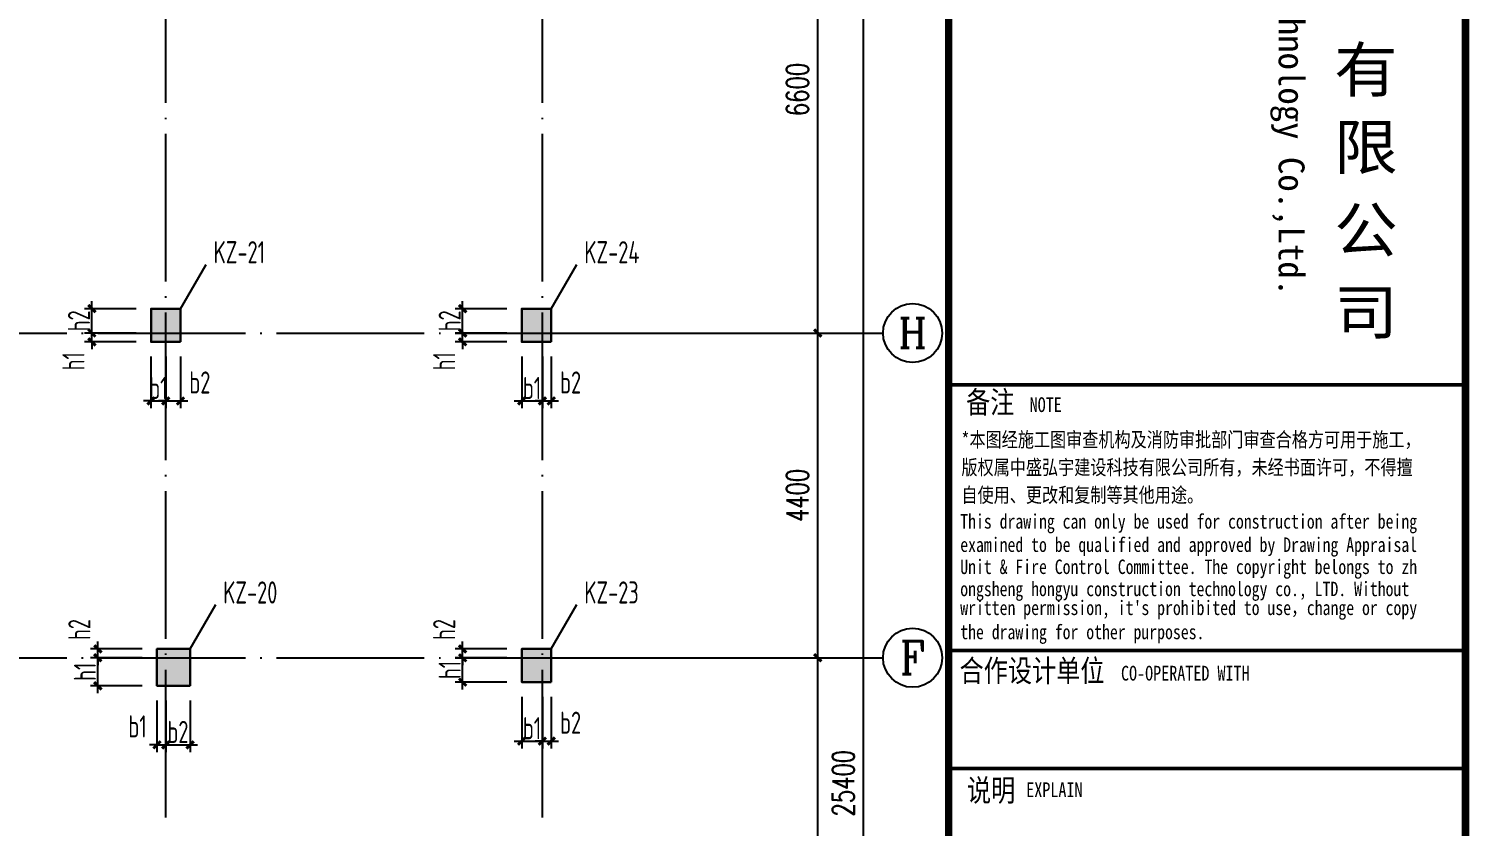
# Model space of a CAD drawing. Extents: x 1051052 to 1482120, y -981644 to -673261.
# Drawn here: x 1205652 to 1225157, y -849011 to -838207 of the extents above; entities that cross this region are included whole.
import ezdxf
from ezdxf.enums import TextEntityAlignment as Align

# ---------------------------------------------------------------- set-up
doc = ezdxf.new("R2010")
doc.units = 0
doc.header["$LTSCALE"] = 1000
doc.header["$MEASUREMENT"] = 0
doc.linetypes.add('DOTE', pattern=[2.42, 2, -0.2, 0.02, -0.2])
for name, color, linetype in [('AXIS', 3, 'Continuous'), ('AXIS_TEXT', 7, 'Continuous'), ('DOTE', 1, 'DOTE'), ('TK', 142, 'Continuous'), ('填充', 8, 'Continuous')]:
    doc.layers.add(name, color=color, linetype=linetype)
for name, color, linetype, lineweight in [('COLU', 2, 'Continuous', 30), ('COLU-DIM', 3, 'Continuous', 25), ('COLU-TEXT', 2, 'Continuous', 25)]:
    doc.layers.add(name, color=color, linetype=linetype, lineweight=lineweight)
doc.layers.add('COLU-HATCH', color=7, linetype='Continuous', lineweight=25, true_color=0x5b5b5b)
doc.styles.add('_TCH_AXIS', font='COMPLEX', dxfattribs={"bigfont": 'GBCBIG'})
doc.styles.add('_TCH_DIM_T3', font='SIMPLEX', dxfattribs={"width": 0.705882, "bigfont": 'GBCBIG'})
doc.styles.add('COMPLEX', font='COMPLEX')
doc.styles.add('FromPkpm', font='Pkpmeng', dxfattribs={"width": 0.7, "bigfont": 'hztxt'})
doc.styles.add('HYZT1', font='', dxfattribs={"width": 0.8})
doc.styles.add('HYZT2', font='simhei_0.ttf', dxfattribs={"width": 0.8})
doc.styles.get('HYZT1').set_extended_font_data('SimSun')
doc.dimstyles.new('_TCH_ARCH&&100', dxfattribs={"dimtxt": 297.5, "dimasz": 100, "dimexe": 250, "dimexo": 300, "dimgap": 126.25, "dimtad": 1, "dimdec": 0, "dimzin": 0, "dimdsep": 46, "dimtxsty": '_TCH_DIM_T3', "dimblk": 'ARCHTICK', "dimcen": 0.09, "dimclrt": 7, "dimazin": 2, "dimtfac": 1, "dimtdec": 0, "dimtix": 1, "dimtmove": 2, "dimatfit": 3, "dimfxl": 0, "dimtolj": 1, "dimtzin": 0, "dimarcsym": 0})
doc.dimstyles.new('Pkpm_1', dxfattribs={"dimtxt": 250, "dimasz": 100, "dimexe": 250, "dimexo": 0.0625, "dimgap": 25, "dimtad": 1, "dimdec": 0, "dimrnd": 0.5, "dimzin": 0, "dimdsep": 46, "dimtxsty": 'FromPkpm', "dimblk1": 'ARCHTICK', "dimblk2": 'ARCHTICK', "dimsah": 1, "dimcen": 0.09, "dimadec": 0, "dimazin": 0, "dimtfac": 1, "dimtdec": 0, "dimtix": 1, "dimtmove": 2, "dimatfit": 1, "dimfxl": 0, "dimtolj": 1, "dimtzin": 0, "dimarcsym": 0})

# ---------------------------------------------------------------- blocks, each defined once
blk = doc.blocks.new('_ArchTick')
at = {"color": 0, "linetype": 'ByBlock', "const_width": 0.4}
blk.add_lwpolyline([(-0.5, -0.5), (0.5, 0.5)], dxfattribs=at)
blk = doc.blocks.new('*D35')
at = {"layer": 'COLU-DIM', "color": 0, "lineweight": -2, "transparency": 16777216}
for p, q in [((1206587, -847209), (1206587, -846629)), ((1207187, -846729), (1206487, -846729)), ((1207187, -847109), (1206487, -847109))]:
    blk.add_line(p, q, dxfattribs=at)
at = {"layer": 'Defpoints', "color": 0, "transparency": 16777216}
for p in [(1206587, -846729), (1207387, -846729), (1207387, -847109)]:
    blk.add_point(p, dxfattribs=at)
at = {"layer": 'COLU-DIM', "color": 0, "lineweight": -2, "transparency": 16777216, "xscale": 100, "yscale": 100, "zscale": 100}
for p, rotation in [((1206587, -846729), 90), ((1206587, -847109), 270)]:
    blk.add_blockref('_ArchTick', p, dxfattribs=dict(at, rotation=rotation))
at = {"layer": 'COLU-DIM', "color": 0, "transparency": 16777216, "insert": (1206412, -846919), "char_height": 300, "attachment_point": 5, "rotation": 90, "style": 'FromPkpm'}
blk.add_mtext('\\A1;h1', dxfattribs=at)
blk = doc.blocks.new('*D36')
at = {"layer": 'COLU-DIM', "color": 0, "lineweight": -2, "transparency": 16777216}
for p, q in [((1206587, -846609), (1206587, -846509)), ((1207187, -846609), (1206487, -846609)), ((1206587, -846729), (1206587, -846609)), ((1207187, -846729), (1206487, -846729)), ((1206587, -846729), (1206587, -846829))]:
    blk.add_line(p, q, dxfattribs=at)
at = {"layer": 'Defpoints', "color": 0, "transparency": 16777216}
for p in [(1206587, -846609), (1207387, -846609), (1207387, -846729)]:
    blk.add_point(p, dxfattribs=at)
at = {"layer": 'COLU-DIM', "color": 0, "lineweight": -2, "transparency": 16777216, "xscale": 100, "yscale": 100, "zscale": 100}
for p, rotation in [((1206587, -846609), 270), ((1206587, -846729), 90)]:
    blk.add_blockref('_ArchTick', p, dxfattribs=dict(at, rotation=rotation))
at = {"layer": 'COLU-DIM', "color": 0, "transparency": 16777216, "insert": (1206337, -846347), "char_height": 300, "attachment_point": 5, "rotation": 90, "style": 'FromPkpm'}
blk.add_mtext('\\A1;h2', dxfattribs=at)
blk = doc.blocks.new('*D37')
at = {"layer": 'COLU-DIM', "color": 0, "lineweight": -2, "transparency": 16777216}
for p, q in [((1207387, -847309), (1207387, -848009)), ((1207507, -847309), (1207507, -848009)), ((1207387, -847909), (1207287, -847909)), ((1207387, -847909), (1207507, -847909)), ((1207507, -847909), (1207607, -847909))]:
    blk.add_line(p, q, dxfattribs=at)
at = {"layer": 'Defpoints', "color": 0, "transparency": 16777216}
for p in [(1207387, -847109), (1207507, -847109), (1207507, -847909)]:
    blk.add_point(p, dxfattribs=at)
at = {"layer": 'COLU-DIM', "color": 0, "lineweight": -2, "transparency": 16777216, "xscale": 100, "yscale": 100, "zscale": 100}
blk.add_blockref('_ArchTick', (1207387, -847909), dxfattribs=at)
at = {"layer": 'COLU-DIM', "color": 0, "lineweight": -2, "transparency": 16777216, "xscale": 100, "yscale": 100, "zscale": 100, "rotation": 180}
blk.add_blockref('_ArchTick', (1207507, -847909), dxfattribs=at)
at = {"layer": 'COLU-DIM', "color": 0, "transparency": 16777216, "insert": (1207125, -847659), "char_height": 300, "attachment_point": 5, "style": 'FromPkpm'}
blk.add_mtext('\\A1;b1', dxfattribs=at)
blk = doc.blocks.new('*D38')
at = {"layer": 'COLU-DIM', "color": 0, "lineweight": -2, "transparency": 16777216}
for p, q in [((1207507, -847309), (1207507, -848009)), ((1207837, -847309), (1207837, -848009)), ((1207407, -847909), (1207937, -847909))]:
    blk.add_line(p, q, dxfattribs=at)
at = {"layer": 'Defpoints', "color": 0, "transparency": 16777216}
for p in [(1207507, -847109), (1207837, -847109), (1207837, -847909)]:
    blk.add_point(p, dxfattribs=at)
at = {"layer": 'COLU-DIM', "color": 0, "lineweight": -2, "transparency": 16777216, "xscale": 100, "yscale": 100, "zscale": 100, "rotation": 180}
blk.add_blockref('_ArchTick', (1207507, -847909), dxfattribs=at)
at = {"layer": 'COLU-DIM', "color": 0, "lineweight": -2, "transparency": 16777216, "xscale": 100, "yscale": 100, "zscale": 100}
blk.add_blockref('_ArchTick', (1207837, -847909), dxfattribs=at)
at = {"layer": 'COLU-DIM', "color": 0, "transparency": 16777216, "insert": (1207672, -847734), "char_height": 300, "attachment_point": 5, "style": 'FromPkpm'}
blk.add_mtext('\\A1;b2', dxfattribs=at)
blk = doc.blocks.new('*D39')
at = {"layer": 'COLU-DIM', "color": 0, "lineweight": -2, "transparency": 16777216}
for p, q in [((1207107, -842329), (1206407, -842329)), ((1206507, -842329), (1206507, -842229)), ((1206507, -842449), (1206507, -842329)), ((1207107, -842449), (1206407, -842449)), ((1206507, -842449), (1206507, -842549))]:
    blk.add_line(p, q, dxfattribs=at)
at = {"layer": 'Defpoints', "color": 0, "transparency": 16777216}
for p in [(1206507, -842329), (1207307, -842329), (1207307, -842449)]:
    blk.add_point(p, dxfattribs=at)
at = {"layer": 'COLU-DIM', "color": 0, "lineweight": -2, "transparency": 16777216, "xscale": 100, "yscale": 100, "zscale": 100}
for p, rotation in [((1206507, -842329), 270), ((1206507, -842449), 90)]:
    blk.add_blockref('_ArchTick', p, dxfattribs=dict(at, rotation=rotation))
at = {"layer": 'COLU-DIM', "color": 0, "transparency": 16777216, "insert": (1206257, -842711), "char_height": 300, "attachment_point": 5, "rotation": 90, "style": 'FromPkpm'}
blk.add_mtext('\\A1;h1', dxfattribs=at)
blk = doc.blocks.new('*D40')
at = {"layer": 'COLU-DIM', "color": 0, "lineweight": -2, "transparency": 16777216}
for p, q in [((1207107, -841999), (1206407, -841999)), ((1206507, -842429), (1206507, -841899)), ((1207107, -842329), (1206407, -842329))]:
    blk.add_line(p, q, dxfattribs=at)
at = {"layer": 'Defpoints', "color": 0, "transparency": 16777216}
for p in [(1206507, -841999), (1207307, -841999), (1207307, -842329)]:
    blk.add_point(p, dxfattribs=at)
at = {"layer": 'COLU-DIM', "color": 0, "lineweight": -2, "transparency": 16777216, "xscale": 100, "yscale": 100, "zscale": 100}
for p, rotation in [((1206507, -841999), 90), ((1206507, -842329), 270)]:
    blk.add_blockref('_ArchTick', p, dxfattribs=dict(at, rotation=rotation))
at = {"layer": 'COLU-DIM', "color": 0, "transparency": 16777216, "insert": (1206332, -842164), "char_height": 300, "attachment_point": 5, "rotation": 90, "style": 'FromPkpm'}
blk.add_mtext('\\A1;h2', dxfattribs=at)
blk = doc.blocks.new('*D41')
at = {"layer": 'COLU-DIM', "color": 0, "lineweight": -2, "transparency": 16777216}
for p, q in [((1207307, -842649), (1207307, -843349)), ((1207507, -842649), (1207507, -843349)), ((1207307, -843249), (1207207, -843249)), ((1207307, -843249), (1207507, -843249)), ((1207507, -843249), (1207607, -843249))]:
    blk.add_line(p, q, dxfattribs=at)
at = {"layer": 'Defpoints', "color": 0, "transparency": 16777216}
for p in [(1207307, -842449), (1207507, -842449), (1207507, -843249)]:
    blk.add_point(p, dxfattribs=at)
at = {"layer": 'COLU-DIM', "color": 0, "lineweight": -2, "transparency": 16777216, "xscale": 100, "yscale": 100, "zscale": 100}
blk.add_blockref('_ArchTick', (1207307, -843249), dxfattribs=at)
at = {"layer": 'COLU-DIM', "color": 0, "lineweight": -2, "transparency": 16777216, "xscale": 100, "yscale": 100, "zscale": 100, "rotation": 180}
blk.add_blockref('_ArchTick', (1207507, -843249), dxfattribs=at)
at = {"layer": 'COLU-DIM', "color": 0, "transparency": 16777216, "insert": (1207407, -843074), "char_height": 300, "attachment_point": 5, "style": 'FromPkpm'}
blk.add_mtext('\\A1;b1', dxfattribs=at)
blk = doc.blocks.new('*D42')
at = {"layer": 'COLU-DIM', "color": 0, "lineweight": -2, "transparency": 16777216}
for p, q in [((1207507, -842649), (1207507, -843349)), ((1207707, -842649), (1207707, -843349)), ((1207507, -843249), (1207407, -843249)), ((1207507, -843249), (1207707, -843249)), ((1207707, -843249), (1207807, -843249))]:
    blk.add_line(p, q, dxfattribs=at)
at = {"layer": 'Defpoints', "color": 0, "transparency": 16777216}
for p in [(1207507, -842449), (1207707, -842449), (1207707, -843249)]:
    blk.add_point(p, dxfattribs=at)
at = {"layer": 'COLU-DIM', "color": 0, "lineweight": -2, "transparency": 16777216, "xscale": 100, "yscale": 100, "zscale": 100}
blk.add_blockref('_ArchTick', (1207507, -843249), dxfattribs=at)
at = {"layer": 'COLU-DIM', "color": 0, "lineweight": -2, "transparency": 16777216, "xscale": 100, "yscale": 100, "zscale": 100, "rotation": 180}
blk.add_blockref('_ArchTick', (1207707, -843249), dxfattribs=at)
at = {"layer": 'COLU-DIM', "color": 0, "transparency": 16777216, "insert": (1207969, -842999), "char_height": 300, "attachment_point": 5, "style": 'FromPkpm'}
blk.add_mtext('\\A1;b2', dxfattribs=at)
blk = doc.blocks.new('*D47')
at = {"layer": 'COLU-DIM', "color": 0, "lineweight": -2, "transparency": 16777216}
for p, q in [((1211527, -847159), (1211527, -846629)), ((1212127, -846729), (1211427, -846729)), ((1212127, -847059), (1211427, -847059))]:
    blk.add_line(p, q, dxfattribs=at)
at = {"layer": 'Defpoints', "color": 0, "transparency": 16777216}
for p in [(1211527, -846729), (1212327, -846729), (1212327, -847059)]:
    blk.add_point(p, dxfattribs=at)
at = {"layer": 'COLU-DIM', "color": 0, "lineweight": -2, "transparency": 16777216, "xscale": 100, "yscale": 100, "zscale": 100}
for p, rotation in [((1211527, -846729), 90), ((1211527, -847059), 270)]:
    blk.add_blockref('_ArchTick', p, dxfattribs=dict(at, rotation=rotation))
at = {"layer": 'COLU-DIM', "color": 0, "transparency": 16777216, "insert": (1211352, -846894), "char_height": 300, "attachment_point": 5, "rotation": 90, "style": 'FromPkpm'}
blk.add_mtext('\\A1;h1', dxfattribs=at)
blk = doc.blocks.new('*D48')
at = {"layer": 'COLU-DIM', "color": 0, "lineweight": -2, "transparency": 16777216}
for p, q in [((1211527, -846609), (1211527, -846509)), ((1212127, -846609), (1211427, -846609)), ((1211527, -846729), (1211527, -846609)), ((1212127, -846729), (1211427, -846729)), ((1211527, -846729), (1211527, -846829))]:
    blk.add_line(p, q, dxfattribs=at)
at = {"layer": 'Defpoints', "color": 0, "transparency": 16777216}
for p in [(1211527, -846609), (1212327, -846609), (1212327, -846729)]:
    blk.add_point(p, dxfattribs=at)
at = {"layer": 'COLU-DIM', "color": 0, "lineweight": -2, "transparency": 16777216, "xscale": 100, "yscale": 100, "zscale": 100}
for p, rotation in [((1211527, -846609), 270), ((1211527, -846729), 90)]:
    blk.add_blockref('_ArchTick', p, dxfattribs=dict(at, rotation=rotation))
at = {"layer": 'COLU-DIM', "color": 0, "transparency": 16777216, "insert": (1211277, -846347), "char_height": 300, "attachment_point": 5, "rotation": 90, "style": 'FromPkpm'}
blk.add_mtext('\\A1;h2', dxfattribs=at)
blk = doc.blocks.new('*D49')
at = {"layer": 'COLU-DIM', "color": 0, "lineweight": -2, "transparency": 16777216}
for p, q in [((1212327, -847259), (1212327, -847959)), ((1212607, -847259), (1212607, -847959)), ((1212227, -847859), (1212707, -847859))]:
    blk.add_line(p, q, dxfattribs=at)
at = {"layer": 'Defpoints', "color": 0, "transparency": 16777216}
for p in [(1212327, -847059), (1212607, -847059), (1212607, -847859)]:
    blk.add_point(p, dxfattribs=at)
at = {"layer": 'COLU-DIM', "color": 0, "lineweight": -2, "transparency": 16777216, "xscale": 100, "yscale": 100, "zscale": 100, "rotation": 180}
blk.add_blockref('_ArchTick', (1212327, -847859), dxfattribs=at)
at = {"layer": 'COLU-DIM', "color": 0, "lineweight": -2, "transparency": 16777216, "xscale": 100, "yscale": 100, "zscale": 100}
blk.add_blockref('_ArchTick', (1212607, -847859), dxfattribs=at)
at = {"layer": 'COLU-DIM', "color": 0, "transparency": 16777216, "insert": (1212467, -847684), "char_height": 300, "attachment_point": 5, "style": 'FromPkpm'}
blk.add_mtext('\\A1;b1', dxfattribs=at)
blk = doc.blocks.new('*D50')
at = {"layer": 'COLU-DIM', "color": 0, "lineweight": -2, "transparency": 16777216}
for p, q in [((1212607, -847259), (1212607, -847959)), ((1212727, -847259), (1212727, -847959)), ((1212607, -847859), (1212507, -847859)), ((1212607, -847859), (1212727, -847859)), ((1212727, -847859), (1212827, -847859))]:
    blk.add_line(p, q, dxfattribs=at)
at = {"layer": 'Defpoints', "color": 0, "transparency": 16777216}
for p in [(1212607, -847059), (1212727, -847059), (1212727, -847859)]:
    blk.add_point(p, dxfattribs=at)
at = {"layer": 'COLU-DIM', "color": 0, "lineweight": -2, "transparency": 16777216, "xscale": 100, "yscale": 100, "zscale": 100}
blk.add_blockref('_ArchTick', (1212607, -847859), dxfattribs=at)
at = {"layer": 'COLU-DIM', "color": 0, "lineweight": -2, "transparency": 16777216, "xscale": 100, "yscale": 100, "zscale": 100, "rotation": 180}
blk.add_blockref('_ArchTick', (1212727, -847859), dxfattribs=at)
at = {"layer": 'COLU-DIM', "color": 0, "transparency": 16777216, "insert": (1212989, -847609), "char_height": 300, "attachment_point": 5, "style": 'FromPkpm'}
blk.add_mtext('\\A1;b2', dxfattribs=at)
blk = doc.blocks.new('*D51')
at = {"layer": 'COLU-DIM', "color": 0, "lineweight": -2, "transparency": 16777216}
for p, q in [((1212127, -842329), (1211427, -842329)), ((1211527, -842329), (1211527, -842229)), ((1211527, -842449), (1211527, -842329)), ((1212127, -842449), (1211427, -842449)), ((1211527, -842449), (1211527, -842549))]:
    blk.add_line(p, q, dxfattribs=at)
at = {"layer": 'Defpoints', "color": 0, "transparency": 16777216}
for p in [(1211527, -842329), (1212327, -842329), (1212327, -842449)]:
    blk.add_point(p, dxfattribs=at)
at = {"layer": 'COLU-DIM', "color": 0, "lineweight": -2, "transparency": 16777216, "xscale": 100, "yscale": 100, "zscale": 100}
for p, rotation in [((1211527, -842329), 270), ((1211527, -842449), 90)]:
    blk.add_blockref('_ArchTick', p, dxfattribs=dict(at, rotation=rotation))
at = {"layer": 'COLU-DIM', "color": 0, "transparency": 16777216, "insert": (1211277, -842711), "char_height": 300, "attachment_point": 5, "rotation": 90, "style": 'FromPkpm'}
blk.add_mtext('\\A1;h1', dxfattribs=at)
blk = doc.blocks.new('*D52')
at = {"layer": 'COLU-DIM', "color": 0, "lineweight": -2, "transparency": 16777216}
for p, q in [((1212127, -841999), (1211427, -841999)), ((1211527, -842429), (1211527, -841899)), ((1212127, -842329), (1211427, -842329))]:
    blk.add_line(p, q, dxfattribs=at)
at = {"layer": 'Defpoints', "color": 0, "transparency": 16777216}
for p in [(1211527, -841999), (1212327, -841999), (1212327, -842329)]:
    blk.add_point(p, dxfattribs=at)
at = {"layer": 'COLU-DIM', "color": 0, "lineweight": -2, "transparency": 16777216, "xscale": 100, "yscale": 100, "zscale": 100}
for p, rotation in [((1211527, -841999), 90), ((1211527, -842329), 270)]:
    blk.add_blockref('_ArchTick', p, dxfattribs=dict(at, rotation=rotation))
at = {"layer": 'COLU-DIM', "color": 0, "transparency": 16777216, "insert": (1211352, -842164), "char_height": 300, "attachment_point": 5, "rotation": 90, "style": 'FromPkpm'}
blk.add_mtext('\\A1;h2', dxfattribs=at)
blk = doc.blocks.new('*D53')
at = {"layer": 'COLU-DIM', "color": 0, "lineweight": -2, "transparency": 16777216}
for p, q in [((1212327, -842649), (1212327, -843349)), ((1212607, -842649), (1212607, -843349)), ((1212227, -843249), (1212707, -843249))]:
    blk.add_line(p, q, dxfattribs=at)
at = {"layer": 'Defpoints', "color": 0, "transparency": 16777216}
for p in [(1212327, -842449), (1212607, -842449), (1212607, -843249)]:
    blk.add_point(p, dxfattribs=at)
at = {"layer": 'COLU-DIM', "color": 0, "lineweight": -2, "transparency": 16777216, "xscale": 100, "yscale": 100, "zscale": 100, "rotation": 180}
blk.add_blockref('_ArchTick', (1212327, -843249), dxfattribs=at)
at = {"layer": 'COLU-DIM', "color": 0, "lineweight": -2, "transparency": 16777216, "xscale": 100, "yscale": 100, "zscale": 100}
blk.add_blockref('_ArchTick', (1212607, -843249), dxfattribs=at)
at = {"layer": 'COLU-DIM', "color": 0, "transparency": 16777216, "insert": (1212467, -843074), "char_height": 300, "attachment_point": 5, "style": 'FromPkpm'}
blk.add_mtext('\\A1;b1', dxfattribs=at)
blk = doc.blocks.new('*D54')
at = {"layer": 'COLU-DIM', "color": 0, "lineweight": -2, "transparency": 16777216}
for p, q in [((1212607, -842649), (1212607, -843349)), ((1212727, -842649), (1212727, -843349)), ((1212607, -843249), (1212507, -843249)), ((1212607, -843249), (1212727, -843249)), ((1212727, -843249), (1212827, -843249))]:
    blk.add_line(p, q, dxfattribs=at)
at = {"layer": 'Defpoints', "color": 0, "transparency": 16777216}
for p in [(1212607, -842449), (1212727, -842449), (1212727, -843249)]:
    blk.add_point(p, dxfattribs=at)
at = {"layer": 'COLU-DIM', "color": 0, "lineweight": -2, "transparency": 16777216, "xscale": 100, "yscale": 100, "zscale": 100}
blk.add_blockref('_ArchTick', (1212607, -843249), dxfattribs=at)
at = {"layer": 'COLU-DIM', "color": 0, "lineweight": -2, "transparency": 16777216, "xscale": 100, "yscale": 100, "zscale": 100, "rotation": 180}
blk.add_blockref('_ArchTick', (1212727, -843249), dxfattribs=at)
at = {"layer": 'COLU-DIM', "color": 0, "transparency": 16777216, "insert": (1212989, -842999), "char_height": 300, "attachment_point": 5, "style": 'FromPkpm'}
blk.add_mtext('\\A1;b2', dxfattribs=at)
blk = doc.blocks.new('*D101')
at = {"layer": 'AXIS', "color": 0, "lineweight": -2, "transparency": 16777216}
for p, q in [((1214836, -846729), (1216586, -846729)), ((1216336, -853929), (1216336, -846729)), ((1214836, -853929), (1216586, -853929))]:
    blk.add_line(p, q, dxfattribs=at)
at = {"layer": 'Defpoints', "color": 0, "transparency": 16777216}
for p in [(1213836, -846729), (1216336, -846729), (1213836, -853929)]:
    blk.add_point(p, dxfattribs=at)
at = {"layer": 'AXIS', "color": 0, "lineweight": -2, "transparency": 16777216, "xscale": 100, "yscale": 100, "zscale": 100}
for p, rotation in [((1216336, -846729), 90), ((1216336, -853929), 270)]:
    blk.add_blockref('_ArchTick', p, dxfattribs=dict(at, rotation=rotation))
at = {"layer": 'AXIS', "color": 7, "transparency": 16777216, "insert": (1216061, -850329), "char_height": 297.5, "attachment_point": 5, "rotation": 90, "style": '_TCH_DIM_T3'}
blk.add_mtext('\\A1;7200', dxfattribs=at)
blk = doc.blocks.new('*D102')
at = {"layer": 'AXIS', "color": 0, "lineweight": -2, "transparency": 16777216}
for p, q in [((1214836, -842329), (1216586, -842329)), ((1216336, -846729), (1216336, -842329)), ((1214836, -846729), (1216586, -846729))]:
    blk.add_line(p, q, dxfattribs=at)
at = {"layer": 'Defpoints', "color": 0, "transparency": 16777216}
for p in [(1213836, -842329), (1216336, -842329), (1213836, -846729)]:
    blk.add_point(p, dxfattribs=at)
at = {"layer": 'AXIS', "color": 0, "lineweight": -2, "transparency": 16777216, "xscale": 100, "yscale": 100, "zscale": 100}
for p, rotation in [((1216336, -842329), 90), ((1216336, -846729), 270)]:
    blk.add_blockref('_ArchTick', p, dxfattribs=dict(at, rotation=rotation))
at = {"layer": 'AXIS', "color": 7, "transparency": 16777216, "insert": (1216061, -844529), "char_height": 297.5, "attachment_point": 5, "rotation": 90, "style": '_TCH_DIM_T3'}
blk.add_mtext('\\A1;4400', dxfattribs=at)
blk = doc.blocks.new('*D103')
at = {"layer": 'AXIS', "color": 0, "lineweight": -2, "transparency": 16777216}
for p, q in [((1214836, -835729), (1216586, -835729)), ((1216336, -842329), (1216336, -835729)), ((1214836, -842329), (1216586, -842329))]:
    blk.add_line(p, q, dxfattribs=at)
at = {"layer": 'Defpoints', "color": 0, "transparency": 16777216}
for p in [(1213836, -835729), (1216336, -835729), (1213836, -842329)]:
    blk.add_point(p, dxfattribs=at)
at = {"layer": 'AXIS', "color": 0, "lineweight": -2, "transparency": 16777216, "xscale": 100, "yscale": 100, "zscale": 100}
for p, rotation in [((1216336, -835729), 90), ((1216336, -842329), 270)]:
    blk.add_blockref('_ArchTick', p, dxfattribs=dict(at, rotation=rotation))
at = {"layer": 'AXIS', "color": 7, "transparency": 16777216, "insert": (1216061, -839029), "char_height": 297.5, "attachment_point": 5, "rotation": 90, "style": '_TCH_DIM_T3'}
blk.add_mtext('\\A1;6600', dxfattribs=at)
blk = doc.blocks.new('*D104')
at = {"layer": 'AXIS', "color": 0, "lineweight": -2, "transparency": 16777216}
for p, q in [((1215457, -835729), (1217207, -835729)), ((1216957, -861129), (1216957, -835729)), ((1215457, -861129), (1217207, -861129))]:
    blk.add_line(p, q, dxfattribs=at)
at = {"layer": 'Defpoints', "color": 0, "transparency": 16777216}
for p in [(1213657, -835729), (1216957, -835729), (1213657, -861129)]:
    blk.add_point(p, dxfattribs=at)
at = {"layer": 'AXIS', "color": 0, "lineweight": -2, "transparency": 16777216, "xscale": 100, "yscale": 100, "zscale": 100}
for p, rotation in [((1216957, -835729), 90), ((1216957, -861129), 270)]:
    blk.add_blockref('_ArchTick', p, dxfattribs=dict(at, rotation=rotation))
at = {"layer": 'AXIS', "color": 7, "transparency": 16777216, "insert": (1216682, -848429), "char_height": 297.5, "attachment_point": 5, "rotation": 90, "style": '_TCH_DIM_T3'}
blk.add_mtext('\\A1;25400', dxfattribs=at)
blk = doc.blocks.new('_AXISO')
blk.add_circle((0, 0), 0.5)
at = {"layer": 'AXIS_TEXT', "style": 'COMPLEX', "width": 1.041667}
blk.add_attdef('A', text='', height=0.56, dxfattribs=at).set_placement((-0.25, -0.28), (0.25, -0.28), align=Align.FIT)
blk = doc.blocks.new('A$C05385F37')
at = {"layer": 'TK'}
for p, q in [((-1000, -1000), (-1000, -26100)), ((-8000, -14800), (-1000, -14800))]:
    blk.add_line(p, q, dxfattribs=at)
for points, const_width in [([(-8000, -1000), (-8000, -41000)], 100), ([(-8000, -14800), (-1000, -14800)], 50), ([(-1000, -18400), (-8000, -18400)], 50), ([(-1000, -20000), (-8000, -20000)], 50)]:
    blk.add_lwpolyline(points, dxfattribs=dict(at, const_width=const_width))
at = {"layer": 'TK', "style": 'HYZT2', "width": 0.99}
blk.add_text('Zhongsheng Hongyu Construction Technology Co.,Ltd.', height=350, rotation=270, dxfattribs=at).set_placement((-3530, -1814))
at = {"layer": 'TK'}
for s, height, style, width, p in [('有', 600, 'HYZT2', 1.05, (-2778, -10833)), ('限', 600, 'HYZT2', 1.05, (-2778, -11880)), ('公', 600, 'HYZT2', 1.05, (-2778, -13003)), ('司', 600, 'HYZT2', 1.05, (-2778, -14115)), ('备注', 300, 'HYZT1', 0.8, (-7763, -15187)), ('NOTE', 200, 'HYZT1', 0.8, (-6902, -15171)), ('*本图经施工图审查机构及消防审批部门审查合格方可用于施工，', 200, 'HYZT1', 0.8, (-7826, -15644)), ('版权属中盛弘宇建设科技有限公司所有，未经书面许可，不得擅', 200, 'HYZT1', 0.8, (-7826, -16019)), ('自使用、更改和复制等其他用途。', 200, 'HYZT1', 0.8, (-7826, -16394)), ('This drawing can only be used for construction after being ', 196, 'HYZT1', 0.8, (-7842, -16750)), ('examined to be qualified and approved by Drawing Appraisal ', 196, 'HYZT1', 0.8, (-7842, -17066)), ('Unit & Fire Control Committee. The copyright belongs to zh', 196, 'HYZT1', 0.8, (-7842, -17365)), ('ongsheng hongyu construction technology co., LTD. Without ', 196, 'HYZT1', 0.8, (-7842, -17665)), ("written permission, it's prohibited to use，change or copy ", 196, 'HYZT1', 0.8, (-7842, -17921)), ('the drawing for other purposes.', 196, 'HYZT1', 0.8, (-7842, -18248)), ('合作设计单位', 300, 'HYZT1', 0.8, (-7852, -18825)), ('CO-OPERATED WITH', 200, 'HYZT1', 0.8, (-5665, -18809)), ('说明', 300, 'HYZT1', 0.8, (-7751, -20445)), ('EXPLAIN', 200, 'HYZT1', 0.8, (-6948, -20388))]:
    blk.add_text(s, height=height, dxfattribs=dict(at, style=style, width=width)).set_placement(p)
blk = doc.blocks.new('A2K')
at = {"layer": 'TK', "const_width": 100}
blk.add_lwpolyline([(2500, 1000), (58400, 1000), (58400, 41000), (2500, 41000)], close=True, dxfattribs=at)
at = {"color": 4}
blk.add_blockref('A$C05385F37', (59400, 42000), dxfattribs=at)

msp = doc.modelspace()

# ---------------------------------------------------------------- hatches: boundary and pattern name
at = {"layer": 'COLU-HATCH', "transparency": 33554687}
for points in [[(1207707.439, -842449.077), (1207707.439, -841999.077), (1207307.439, -841999.077), (1207307.439, -842449.077)], [(1212727.439, -842449.077), (1212727.439, -841999.077), (1212327.439, -841999.077), (1212327.439, -842449.077)], [(1207837.439, -847109.077), (1207837.439, -846609.077), (1207387.439, -846609.077), (1207387.439, -847109.077)], [(1212727.439, -847059.077), (1212727.439, -846609.077), (1212327.439, -846609.077), (1212327.439, -847059.077)]]:
    msp.add_hatch(color=256, dxfattribs=at).paths.add_polyline_path(points, flags=0)

# ---------------------------------------------------------------- linework, layer by layer
at = {"layer": 'AXIS'}
for p, q in [((1213219.85, -842329.077), (1217219.85, -842329.077)), ((1213219.85, -846729.077), (1217219.85, -846729.077))]:
    msp.add_line(p, q, dxfattribs=at)
at = {"layer": 'COLU'}
for points in [[(1207707.439, -842449.077), (1207707.439, -841999.077), (1207307.439, -841999.077), (1207307.439, -842449.077)], [(1212727.439, -842449.077), (1212727.439, -841999.077), (1212327.439, -841999.077), (1212327.439, -842449.077)], [(1207837.439, -847109.077), (1207837.439, -846609.077), (1207387.439, -846609.077), (1207387.439, -847109.077)], [(1212727.439, -847059.077), (1212727.439, -846609.077), (1212327.439, -846609.077), (1212327.439, -847059.077)]]:
    msp.add_lwpolyline(points, close=True, dxfattribs=at)
at = {"layer": 'COLU-TEXT'}
for p, q in [((1207707.439, -841999.077), (1208053.849, -841399.077)), ((1212727.439, -841999.077), (1213073.849, -841399.077)), ((1207837.439, -846609.077), (1208183.849, -846009.077)), ((1212727.439, -846609.077), (1213073.849, -846009.077))]:
    msp.add_line(p, q, dxfattribs=at)
at = {"layer": 'DOTE'}
for p, q in [((1207507.439, -848891.2), (1207507.439, -834729.077)), ((1212607.439, -848891.2), (1212607.439, -834729.077)), ((1172707.439, -842329.077), (1213607.439, -842329.077)), ((1172707.439, -846729.077), (1213607.439, -846729.077))]:
    msp.add_line(p, q, dxfattribs=at)

# ---------------------------------------------------------------- block references
at = {"layer": 'AXIS'}
ref = msp.add_blockref('_AXISO', (1217619.85, -842329.077), dxfattribs=dict(at, xscale=800, yscale=800, zscale=800))
ref.add_attrib('A', 'H', dxfattribs={"layer": 'AXIS_TEXT', "height": 405.517, "style": '_TCH_AXIS'}).set_placement((1217426.747, -842531.836), (1217812.954, -842531.836), align=Align.FIT)
ref = msp.add_blockref('_AXISO', (1217619.85, -846729.077), dxfattribs=dict(at, xscale=800, yscale=800, zscale=800))
ref.add_attrib('A', 'F', dxfattribs={"layer": 'AXIS_TEXT', "height": 445.442, "style": '_TCH_AXIS'}).set_placement((1217450.158, -846951.798), (1217789.542, -846951.798), align=Align.FIT)
at = {"layer": '填充'}
msp.add_blockref('A2K', (1166707.18, -870229.077), dxfattribs=at)

# ---------------------------------------------------------------- texts
at = {"layer": 'COLU-TEXT', "style": 'FromPkpm', "width": 0.7}
for s, p in [('KZ-21', (1208153.849, -841384.077)), ('KZ-24', (1213173.849, -841384.077)), ('KZ-20', (1208283.849, -845994.077)), ('KZ-23', (1213173.849, -845994.077))]:
    msp.add_text(s, height=300, dxfattribs=at).set_placement(p)

# ---------------------------------------------------------------- dimensions: what is measured, and where the dimension line sits
at = {"layer": 'AXIS'}
for p1, p2, distance, picture, middle in [((1213657.335, -861129.077), (1213657.335, -835729.077), -3300, '*D104', (1216682.335, -848429.077)), ((1213836.099, -842329.077), (1213836.099, -835729.077), -2500, '*D103', (1216061.099, -839029.077)), ((1213836.099, -846729.077), (1213836.099, -842329.077), -2500, '*D102', (1216061.099, -844529.077)), ((1213836.099, -853929.077), (1213836.099, -846729.077), -2500, '*D101', (1216061.099, -850329.077))]:
    dim = msp.add_aligned_dim(p1=p1, p2=p2, distance=distance, dimstyle='_TCH_ARCH&&100', dxfattribs=at)
    dim.commit()
    dim.dimension.update_dxf_attribs({"geometry": picture, "text_midpoint": middle})
at = {"layer": 'COLU-DIM'}
for p1, p2, distance, text, picture, middle in [((1207307.439, -842329.077), (1207307.439, -841999.077), 800, 'h2', '*D40', (1206332.439, -842164.077)), ((1212327.439, -842329.077), (1212327.439, -841999.077), 800, 'h2', '*D52', (1211352.439, -842164.077)), ((1207307.439, -842449.077), (1207507.439, -842449.077), -800, 'b1', '*D41', (1207407.439, -843074.077)), ((1212327.439, -842449.077), (1212607.439, -842449.077), -800, 'b1', '*D53', (1212467.439, -843074.077)), ((1207387.439, -847109.077), (1207387.439, -846729.077), 800, 'h1', '*D35', (1206412.439, -846919.077)), ((1212327.439, -847059.077), (1212327.439, -846729.077), 800, 'h1', '*D47', (1211352.439, -846894.077)), ((1212327.439, -847059.077), (1212607.439, -847059.077), -800, 'b1', '*D49', (1212467.439, -847684.077)), ((1207507.439, -847109.077), (1207837.439, -847109.077), -800, 'b2', '*D38', (1207672.439, -847734.077))]:
    dim = msp.add_aligned_dim(p1=p1, p2=p2, distance=distance, text=text, dimstyle='Pkpm_1', override={"dimscale": 1, "dimtxt": 300, "dimasz": 100, "dimexe": 100, "dimexo": 200, "dimtad": 1, "dimjust": 0, "dimtih": 0, "dimtoh": 0, "dimdle": 100, "dimtix": 1, "dimtmove": 0, "dimatfit": 3}, dxfattribs=at)
    dim.commit()
    dim.dimension.update_dxf_attribs({"geometry": picture, "text_midpoint": middle})
for base, p1, p2, angle, text, picture, middle in [((1206507.439, -842329.077), (1207307.439, -842449.077), (1207307.439, -842329.077), 90, 'h1', '*D39', (1206257.439, -842711.077)), ((1211527.439, -842329.077), (1212327.439, -842449.077), (1212327.439, -842329.077), 90, 'h1', '*D51', (1211277.439, -842711.077)), ((1207707.439, -843249.077), (1207507.439, -842449.077), (1207707.439, -842449.077), 0, 'b2', '*D42', (1207969.439, -842999.077)), ((1212727.439, -843249.077), (1212607.439, -842449.077), (1212727.439, -842449.077), 0, 'b2', '*D54', (1212989.439, -842999.077)), ((1206587.439, -846609.077), (1207387.439, -846729.077), (1207387.439, -846609.077), 90, 'h2', '*D36', (1206337.439, -846347.077)), ((1211527.439, -846609.077), (1212327.439, -846729.077), (1212327.439, -846609.077), 90, 'h2', '*D48', (1211277.439, -846347.077)), ((1212727.439, -847859.077), (1212607.439, -847059.077), (1212727.439, -847059.077), 0, 'b2', '*D50', (1212989.439, -847609.077)), ((1207507.439, -847909.077), (1207387.439, -847109.077), (1207507.439, -847109.077), 0, 'b1', '*D37', (1207125.439, -847659.077))]:
    dim = msp.add_linear_dim(base=base, p1=p1, p2=p2, angle=angle, text=text, dimstyle='Pkpm_1', override={"dimscale": 1, "dimtxt": 300, "dimasz": 100, "dimexe": 100, "dimexo": 200, "dimtad": 1, "dimtih": 0, "dimtoh": 0, "dimdle": 100}, dxfattribs=at)
    dim.commit()
    dim.dimension.update_dxf_attribs({"geometry": picture, "text_midpoint": middle, "dimtype": 129})

doc.saveas('drawing.dxf')
